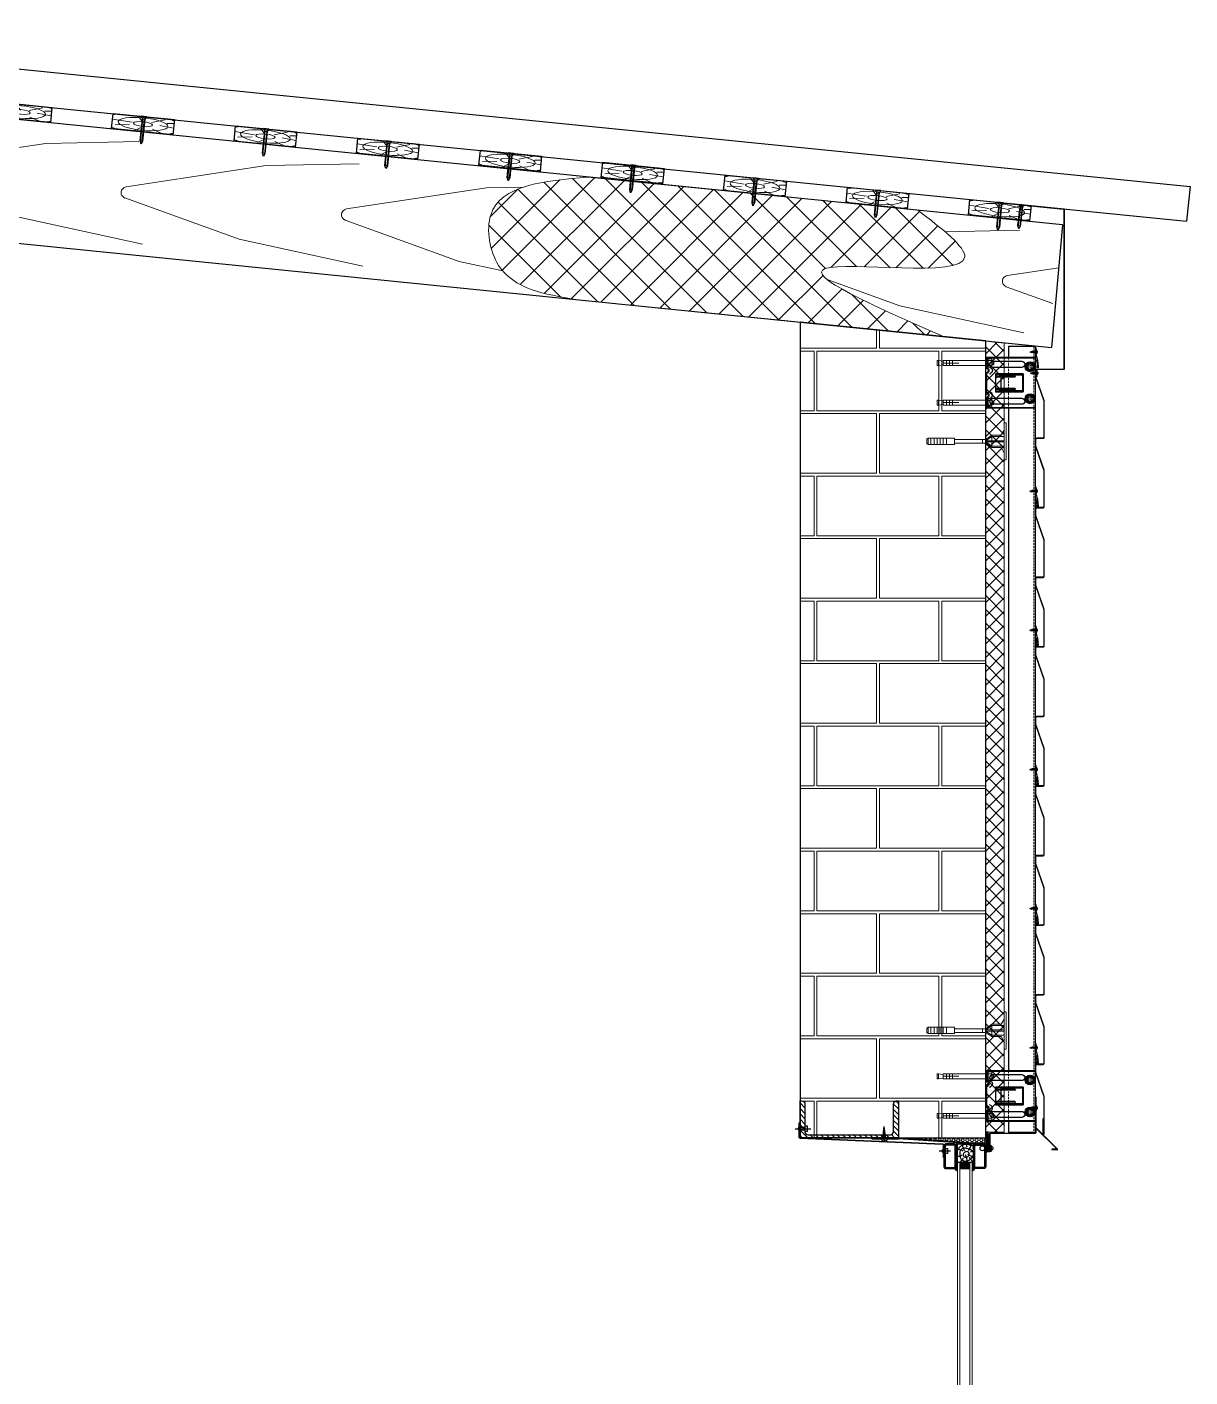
# Model space of a CAD drawing. Header units: millimetres. Extents: x 3616 to 17812, y 1698 to 9799.
# Drawn here: x 12705 to 14596, y 7605 to 9799 of the extents above; entities that cross this region are included whole.
import ezdxf

# ---------------------------------------------------------------- set-up
doc = ezdxf.new("R2010")
doc.units = ezdxf.units.MM
for name, pattern in [('ACAD_ISO02W100', [15, 12, -3]), ('невидимая2', [4.7625, 3.175, -1.5875]), ('ОСЕВАЯ', [50.8, 31.75, -6.35, 6.35, -6.35])]:
    doc.linetypes.add(name, pattern=pattern)
for name, color, linetype, lineweight in [('1', 250, 'Continuous', 30), ('2', 5, 'Continuous', 30), ('3', 4, 'Continuous', 15), ('30', 233, 'Continuous', 5), ('4', 233, 'Continuous', 30), ('4х35', 7, 'Continuous', 30), ('6', 191, 'Continuous', 30), ('An', 6, 'Continuous', 20), ('brackets 80х80', 250, 'Continuous', 30), ('d1', 4, 'Continuous', 5), ('foam', 3, 'Continuous', 5), ('hatch', 6, 'Continuous', 5), ('hidden', 30, 'невидимая2', 5), ('Siding', 3, 'Continuous', 30)]:
    doc.layers.add(name, color=color, linetype=linetype, lineweight=lineweight)
for name, color, linetype in [('B', 82, 'Continuous'), ('base', 5, 'Continuous'), ('wall2', 250, 'Continuous')]:
    doc.layers.add(name, color=color, linetype=linetype)
pattern_1 = [(45, (17875.88, 1174.1216), (-4.4194174, 4.4194174), [])]

# ---------------------------------------------------------------- blocks, each defined once
blk = doc.blocks.new('wind det')
h = blk.add_hatch()
h.set_pattern_fill('LINE', color=256, scale=0.5, angle=45, style=0)
h.set_pattern_definition([(135, (189169.0732, -31589.4745), (1.122532015, 1.122532015), [])])
h.paths.add_polyline_path([(39219.5, 1501.2), (39223.5, 1501.2), (39223.5, 1489.7), (39223.5, 1471.2), (39219.5, 1471.2)])
for points in [[(39223.5, 1467.2), (39219.5, 1471.2), (39223.5, 1471.2)], [(39249.5, 1452.2), (39249.5, 1449.2), (39265.5, 1449.2), (39265.5, 1452.2)]]:
    blk.add_hatch(color=256).paths.add_polyline_path(points)
h = blk.add_hatch()
h.set_pattern_fill('ANSI31', color=256, scale=20, style=0)
h.set_pattern_definition([(45, (17155.2826, 1174.1216), (-1.76776695, 1.76776695), [])])
h.paths.add_polyline_path([(39243.5, 1465.2), (39243.4, 1465.7), (39243.4, 1466.6), (39243.5, 1467), (39243.5, 1475.7), (39243.5, 1479.2, 0.414214), (39240.5, 1482.2), (39226.5, 1482.2, 0.414214), (39223.5, 1479.2), (39223.5, 1445.2, 0.414214), (39226.5, 1442.2), (39240.5, 1442.2, 0.414214), (39243.5, 1445.2)])
h.paths.add_polyline_path([(39241.5, 1445.2, -0.414214), (39240.5, 1444.2), (39226.5, 1444.2, -0.414214), (39225.5, 1445.2), (39225.5, 1479.2, -0.414214), (39226.5, 1480.2), (39240.5, 1480.2, -0.414214), (39241.5, 1479.2)], flags=16)
h.paths.add_polyline_path([(39273.5, 1479.2, -0.414214), (39274.5, 1480.2), (39288.5, 1480.2, -0.414214), (39289.5, 1479.2), (39289.5, 1474), (39291.5, 1474.2), (39291.5, 1479.2, 0.414214), (39288.5, 1482.2), (39278.4, 1482.2), (39274.5, 1482.2, 0.414214), (39271.5, 1479.2), (39271.5, 1452.2), (39271.5, 1445.2, 0.414214), (39274.5, 1442.2), (39288.5, 1442.2, 0.414214), (39291.5, 1445.2), (39291.5, 1465.5), (39291.5, 1470.2), (39289.5, 1470.5), (39289.5, 1445.2, -0.414214), (39288.5, 1444.2), (39275.5, 1444.2), (39274.5, 1444.2, -0.414214), (39273.5, 1445.2)])
h.paths.add_polyline_path([(39229.5, 1470.6), (39237.5, 1470.6), (39237.5, 1464.6), (39229.5, 1464.6)], flags=8)
h = blk.add_hatch()
h.set_pattern_fill('NET', color=256, scale=0.5, angle=45, style=0)
h.set_pattern_definition([(225, (91617.4024, -24835.7058), (1.122532015, -1.122532015), []), (315, (91617.4024, -24835.7058), (1.122532015, 1.122532015), [])])
h.paths.add_polyline_path([(39269.5, 1452.2), (39271.5, 1452.2), (39271.5, 1479.2), (39271.5, 1482.2), (39269.5, 1482.2)])
h = blk.add_hatch()
h.set_pattern_fill('NET', color=256, scale=0.1, angle=-135, style=0)
h.set_pattern_definition([(135, (189169.07324, -31589.97448), (0.224506403, 0.224506403), []), (45, (189169.07324, -31589.97448), (0.224506403, -0.224506403), [])])
h.paths.add_polyline_path([(39243.5, 1452.2), (39245.5, 1452.2), (39245.5, 1438.7, -0.414214), (39242, 1442.2), (39243.5, 1442.2)])
h = blk.add_hatch()
h.set_pattern_fill('NET', color=256, scale=0.1, angle=-135, style=0)
h.set_pattern_definition([(135, (189170.07324, -31589.97448), (0.224506403, 0.224506403), []), (45, (189170.07324, -31589.97448), (0.224506403, -0.224506403), [])])
h.paths.add_polyline_path([(39271.5, 1442.2), (39273, 1442.2, -0.414214), (39269.5, 1438.7), (39269.5, 1452.2), (39271.5, 1452.2)])
at = {"layer": 'foam'}
h = blk.add_hatch(dxfattribs=at)
h.set_pattern_fill('HEX', color=256, scale=0.15, angle=-90, style=0)
h.set_pattern_definition([(90, (91617.4024, -24835.7058), (-0.824889, 1e-16), [0.47625, -0.9525]), (210, (91617.4024, -24835.7058), (0.4124445, -0.714374829), [0.47625, -0.9525]), (150, (91617.4024, -24835.2295), (-0.4124445, -0.714374829), [0.47625, -0.9525])])
h.paths.add_polyline_path([(39265.5, 1442.2), (39265.5, 1449.2), (39249.5, 1449.2), (39249.5, 1442.2)])
for p, q in [((39219.5, 1471.2), (39223.5, 1467.2)), ((39245.5, 1452.2), (39269.5, 1452.2)), ((39249.5, 1449.2), (39265.5, 1449.2)), ((39265.5, 1449.2), (39265.5, 1442.2)), ((39271.5, 1452.2), (39271.5, 1442.2)), ((39242, 1442.2), (39243.5, 1442.2)), ((39265.5, 1442.2), (39249.5, 1442.2)), ((39273, 1442.2), (39271.5, 1442.2))]:
    blk.add_line(p, q)
for points in [[(39223.5, 1471.2), (39219.5, 1471.2), (39219.5, 1501.2), (39223.5, 1501.2)], [(39243.5, 1452.2), (39269.5, 1452.2), (39269.5, 1482.2), (39243.5, 1482.2)], [(39271.5, 1452.2), (39269.5, 1452.2), (39269.5, 1482.2), (39271.5, 1482.2)]]:
    blk.add_lwpolyline(points, close=True)
for points in [[(39240.5, 1442.2, 0.414214), (39243.5, 1445.2), (39243.5, 1479.2, 0.414214), (39240.5, 1482.2), (39226.5, 1482.2, 0.414214), (39223.5, 1479.2), (39223.5, 1445.2, 0.414214), (39226.5, 1442.2)], [(39240.5, 1444.2, 0.414214), (39241.5, 1445.2), (39241.5, 1479.2, 0.414214), (39240.5, 1480.2), (39226.5, 1480.2, 0.414214), (39225.5, 1479.2), (39225.5, 1445.2, 0.414214), (39226.5, 1444.2)]]:
    blk.add_lwpolyline(points, format="xyb", close=True)
blk.add_lwpolyline([(39241.5, 1475.7), (39241.5, 1478.2)])
for points in [[(39278.4, 1482.2), (39288.5, 1482.2, -0.414214), (39291.5, 1479.2), (39291.5, 1445.2, -0.414214), (39288.5, 1442.2), (39274.5, 1442.2, -0.414214), (39271.5, 1445.2), (39271.5, 1479.2, -0.414214), (39274.5, 1482.2), (39278.4, 1482.2)], [(39275.5, 1444.2), (39274.5, 1444.2, -0.414214), (39273.5, 1445.2), (39273.5, 1479.2, -0.414214), (39274.5, 1480.2), (39288.5, 1480.2, -0.414214), (39289.5, 1479.2), (39289.5, 1445.2, -0.414214), (39288.5, 1444.2), (39275.5, 1444.2)]]:
    blk.add_lwpolyline(points, format="xyb")
for centre, radius, start, end in [((39240.5, 1479.2), 3, 360, 90), ((39245.5, 1442.2), 3.5, 180, 270), ((39269.5, 1442.2), 3.5, 270, 0)]:
    blk.add_arc(centre, radius, start, end)
at = {"layer": '3'}
for p, q in [((39245.5, 1452.2), (39245.5, 892.2)), ((39249.5, 1452.2), (39249.5, 892.2)), ((39265.5, 1452.2), (39265.5, 892.2)), ((39269.5, 1452.2), (39269.5, 892.2))]:
    blk.add_line(p, q, dxfattribs=at)
at = {"layer": 'B', "linetype": 'ByBlock'}
blk.add_lwpolyline([(39256.9, 1475.3), (39257.7, 1475.3), (39258.6, 1475.3), (39259.5, 1475.1), (39260.4, 1474.9), (39261.2, 1474.6), (39262, 1474.3), (39262.7, 1473.8), (39263.4, 1473.3), (39264, 1472.7), (39264.5, 1472), (39264.9, 1471.2), (39265.2, 1470.4), (39265.5, 1469.5), (39265.7, 1468.5), (39265.8, 1467.4), (39265.9, 1466.3), (39265.9, 1465.2), (39265.8, 1464), (39265.6, 1462.8), (39265.4, 1461.6), (39265.1, 1460.5), (39264.7, 1459.4), (39264.2, 1458.3), (39263.5, 1457.4), (39262.8, 1456.6), (39261.9, 1455.9), (39261, 1455.4), (39260, 1454.9), (39259, 1454.6), (39258, 1454.4), (39256.9, 1454.3), (39255.9, 1454.3), (39254.9, 1454.4), (39253.9, 1454.6), (39252.9, 1454.9), (39252, 1455.3), (39251, 1455.8), (39250.2, 1456.3), (39249.3, 1457), (39248.4, 1457.7), (39247.6, 1458.4), (39246.8, 1459.2), (39246, 1460.1), (39245.3, 1461), (39244.7, 1461.9), (39244.2, 1462.9), (39243.8, 1463.8), (39243.5, 1464.7), (39243.4, 1465.7), (39243.4, 1466.6), (39243.5, 1467.4), (39243.7, 1468.3), (39244.1, 1469), (39244.5, 1469.8), (39244.9, 1470.4), (39245.4, 1471), (39246, 1471.5), (39246.6, 1472), (39247.2, 1472.4), (39247.9, 1472.7), (39248.5, 1473), (39249.2, 1473.2), (39249.9, 1473.5), (39250.7, 1473.8), (39251.4, 1474), (39252.1, 1474.3), (39252.9, 1474.5), (39253.6, 1474.8), (39254.4, 1475), (39255.2, 1475.1), (39256, 1475.2)], close=True, dxfattribs=at)
at = {"layer": 'B'}
blk.add_lwpolyline([(39243.5, 1452.2), (39269.5, 1452.2), (39269.5, 1482.2), (39243.5, 1482.2)], close=True, dxfattribs=at)
at = {"layer": 'B', "linetype": 'ByBlock'}
for points in [[(39243.5, 1477.6), (39244.2, 1478.1), (39245.8, 1479.1), (39247.5, 1479.9), (39249.2, 1480.4), (39250.8, 1480.8), (39252.4, 1481.1), (39254, 1481.3), (39255.5, 1481.4), (39257, 1481.3), (39258.4, 1481.1), (39259.7, 1480.8), (39261, 1480.4), (39262.2, 1479.8), (39263.4, 1479.1), (39264.5, 1478.3), (39265.5, 1477.4), (39266.4, 1476.5), (39267.3, 1475.4), (39268, 1474.4), (39268.7, 1473.3), (39269.2, 1472.2), (39269.5, 1471.6)], [(39245.2, 1474.8), (39243.5, 1476.6)], [(39248.2, 1469.4), (39243.5, 1470.8)], [(39251.5, 1471.6), (39249, 1476.1), (39247.3, 1480), (39246.6, 1482.2)], [(39253.9, 1477.1), (39255.2, 1482.2)], [(39257.5, 1471), (39259.6, 1474.7), (39261, 1478.1), (39261.9, 1481.2), (39262.1, 1482.2)], [(39260.4, 1470.4), (39266.2, 1473.2), (39269.5, 1476.7)], [(39253.4, 1465.4), (39246.6, 1462.2), (39243.5, 1462.1)], [(39250.4, 1460.6), (39249.4, 1459), (39248.4, 1457.6), (39247.4, 1456.5), (39246.5, 1455.6), (39245.7, 1454.7), (39245, 1453.9), (39244.3, 1453.1), (39243.7, 1452.2)], [(39255.3, 1469.9), (39257, 1469.1), (39258.3, 1468.3), (39259.3, 1467.5), (39259.9, 1466.7), (39260.3, 1465.9), (39260.5, 1465.1), (39260.5, 1464.4), (39260.4, 1463.8), (39260.3, 1463.2), (39260.1, 1462.7), (39259.8, 1462.3), (39259.5, 1461.9), (39259.2, 1461.6), (39258.7, 1461.3), (39258.3, 1461.1), (39257.8, 1461), (39257.2, 1460.9), (39256.6, 1460.9), (39255.9, 1460.9), (39255.3, 1460.9), (39254.6, 1461), (39254, 1461.2), (39253.4, 1461.4), (39252.9, 1461.6), (39252.4, 1461.9), (39252, 1462.3), (39251.6, 1462.7), (39251.3, 1463.2), (39251.1, 1463.7), (39250.9, 1464.2), (39250.8, 1464.8), (39250.7, 1465.5), (39250.6, 1466.1), (39250.7, 1466.8), (39250.9, 1467.5), (39251.3, 1468.2), (39251.8, 1468.7), (39252.7, 1469.2), (39253.8, 1469.6), (39255.3, 1469.9)], [(39257, 1464.9), (39255.3, 1460.5), (39254.3, 1456.3), (39253.9, 1452.3), (39253.9, 1452.2)], [(39260.1, 1459.2), (39265.1, 1452.7), (39265.2, 1452.2)], [(39262.3, 1463.9), (39264.1, 1463), (39265.5, 1462.5), (39266.6, 1462.1), (39267.6, 1462), (39268.5, 1462.1), (39269.5, 1462.5)], [(39269.5, 1454.3), (39269.2, 1453.8), (39268.5, 1452.6), (39268.2, 1452.2)]]:
    blk.add_lwpolyline(points, dxfattribs=at)
blk = doc.blocks.new('5х20')
blk.add_line((0, 5.1), (0, -5.1))
at = {"layer": 'base'}
for p, q in [((0, 2.5), (-20, 0)), ((0, 3.2), (0, -3.2)), ((0, -2.5), (-20, 0))]:
    blk.add_line(p, q, dxfattribs=at)
blk.add_lwpolyline([(4.4, -0.6), (2.5, -0.6), (2.5, 0.6), (4.4, 0.6)], dxfattribs=at)
for centre, start, end in [((-1.1, -0.4), 10.5848, 78.3684), ((-1.1, 0.4), 281.6316, 349.4152)]:
    blk.add_arc(centre, 5.6, start, end, dxfattribs=at)
at = {"layer": 'Siding'}
blk.add_line((4.4, 0), (-20, 0), dxfattribs=at)
blk = doc.blocks.new('I 16')
blk.add_lwpolyline([(-60, 0), (0, 0), (0, 160), (-60, 160), (-60, 157, 0.414214), (-55, 152), (-10, 152, -0.414214), (-5, 147), (-5, 13, -0.414214), (-10, 8), (-55, 8, 0.414214), (-60, 3)], format="xyb", close=True)
blk = doc.blocks.new('4a')
at = {"linetype": 'Continuous'}
h = blk.add_hatch(dxfattribs=at)
h.set_pattern_fill('ANSI31', color=256, scale=50, style=0)
h.set_pattern_definition(pattern_1)
h.paths.add_polyline_path([(39373.5, 1547.2, 0.414214), (39368.5, 1552.2), (39365.5, 1552.2), (39365.5, 1492.2), (39386.1, 1492.2), (39386.8, 1497.2), (39378.5, 1497.2, -0.414214), (39373.5, 1502.2)])
h = blk.add_hatch(dxfattribs=at)
h.set_pattern_fill('ANSI31', color=256, scale=50, style=0)
h.set_pattern_definition(pattern_1)
h.paths.add_polyline_path([(39525.5, 1552.2), (39522.5, 1552.2, 0.414214), (39517.5, 1547.2), (39517.5, 1502.2, -0.414214), (39512.5, 1497.2), (39390.1, 1497.2), (39390.8, 1492.2), (39525.5, 1492.2)])
at = {"layer": 'foam', "linetype": 'Continuous'}
h = blk.add_hatch(dxfattribs=at)
h.set_pattern_fill('HONEY', color=256, scale=20, style=0)
h.set_pattern_definition([(0, (17875.8797, 1174.1216), (3.75, 2.1650635), [2.5, -5]), (120, (17875.8797, 1174.1216), (-3.75, 2.16506351), [2.5, -5]), (60, (17875.8797, 1174.1216), (8e-09, 4.33012701), [-5, 2.5])])
h.paths.add_polyline_path([(39223.5, 1492.2), (39223.5, 1479.2, -0.414214), (39226.5, 1482.2), (39226.5, 1483.7), (39243.4, 1483.7), (39365.4, 1492.2)])
for p, q in [((39526, 1497), (39526, 1516.3)), ((39526.3, 1492.8), (39526.3, 1516.3)), ((39526.8, 1492.8), (39526.8, 1516.3)), ((39525.5, 1492.2), (39223.5, 1492.2)), ((39525.7, 1492.2), (39375.2, 1492.2)), ((39525.5, 1497), (39526, 1497)), ((39291.5, 1480.8), (39292, 1480.8)), ((39291.5, 1480.8), (39291.5, 1461.5)), ((39292, 1480.8), (39292, 1461.5)), ((39292.3, 1481.1), (39292.3, 1461.5)), ((39292.8, 1481.1), (39292.8, 1461.5)), ((39408.5, 1490.7), (39365.5, 1490.7))]:
    blk.add_line(p, q)
at = {"linetype": 'Continuous'}
for p, q in [((39243.3, 1483.7), (39365.3, 1492.2)), ((39525.5, 1492.2), (39293.4, 1482.2)), ((39408.5, 1492.2), (39408.5, 1490.7)), ((39226.5, 1483.7), (39243.5, 1483.7)), ((39226.5, 1483.7), (39226.5, 1482.2)), ((39226.5, 1482.2), (39243.5, 1482.2)), ((39243.5, 1482.2), (39365.5, 1490.7)), ((39525.9, 1491.7), (39293.4, 1481.7))]:
    blk.add_line(p, q, dxfattribs=at)
at = {"color": 3, "linetype": 'ОСЕВАЯ'}
for p, q in [((39533.2, 1507), (39507.8, 1507)), ((39533.2, 1507), (39514.9, 1507)), ((39299.2, 1470.8), (39280.9, 1470.8))]:
    blk.add_line(p, q, dxfattribs=at)
for points in [[(39528.3, 1507), (39528.3, 1506), (39527.3, 1504), (39526.8, 1504), (39526.8, 1505), (39517.5, 1505), (39517.5, 1503), (39513.5, 1503), (39513.5, 1511), (39517.5, 1511), (39517.5, 1509), (39526.8, 1509), (39526.8, 1510), (39527.3, 1510), (39528.3, 1508), (39528.3, 1507)], [(39294.3, 1470.8), (39294.3, 1471.8), (39293.3, 1473.8), (39292.8, 1473.8), (39292.8, 1472.8), (39289.5, 1472.8), (39289.5, 1474.8), (39285.5, 1474.8), (39285.5, 1466.8), (39289.5, 1466.8), (39289.5, 1468.8), (39292.8, 1468.8), (39292.8, 1467.8), (39293.3, 1467.8), (39294.3, 1469.8), (39294.3, 1470.8)]]:
    blk.add_lwpolyline(points)
for centre, radius, start, end in [((39526.1, 1516.3), 0.688, 0, 180), ((39526.1, 1516.3), 0.138, 0, 180), ((39525.7, 1492.8), 1.1, 270, 0), ((39525.7, 1492.8), 0.55, 270, 0), ((39293.4, 1481.1), 1.1, 90, 180), ((39293.4, 1481.1), 0.55, 90, 180), ((39292.1, 1461.5), 0.688, 180, 0), ((39292.1, 1461.5), 0.138, 180, 0)]:
    blk.add_arc(centre, radius, start, end)
at = {"linetype": 'Continuous', "rotation": 270}
blk.add_blockref('I 16', (39365.5, 1492.2), dxfattribs=at)
at = {"rotation": 270}
blk.add_blockref('5х20', (39388.5, 1490.7), dxfattribs=at)
blk = doc.blocks.new('deco')
at = {"layer": '3'}
for p, q in [((-0.29, 0), (-0.29, 1.2)), ((0.29, 0), (0.29, 1.2))]:
    blk.add_line(p, q, dxfattribs=at)
at = {"layer": '4'}
for p, q in [((0, 1.48), (-0.5, 1)), ((-0.5, 0), (-0.5, 1)), ((0.5, 0), (-0.5, 0)), ((0, 1.48), (0.5, 1)), ((0.5, 0), (0.5, 1)), ((1.52, 0), (-1.52, 0)), ((-1.52, 0), (-1.52, -0.11)), ((-1.52, -0.11), (1.52, -0.11)), ((-0.08, -0.23), (-0.46, -0.23)), ((0.08, -0.17), (-0.08, -0.17)), ((-0.08, -0.17), (-0.08, -0.23)), ((0.08, -0.23), (0.08, -0.17)), ((0.46, -0.23), (0.08, -0.23)), ((1.52, -0.11), (1.52, 0))]:
    blk.add_line(p, q, dxfattribs=at)
for major_axis, start_param, end_param in [((-1.52, 0), 0.791077, 1.266344), ((1.52, 0), -1.266344, -0.791077)]:
    blk.add_ellipse((0, 0.24), major_axis=major_axis, ratio=0.329918, start_param=start_param, end_param=end_param, dxfattribs=at)
blk = doc.blocks.new('2')
at = {"layer": '2'}
for p, q in [((-0.5, 1.75), (0.5, 1.75)), ((0.34, -0.52), (-0.34, -0.52))]:
    blk.add_line(p, q, dxfattribs=at)
blk.add_lwpolyline([(1.12, 0), (-1.12, 0), (-1.12, -0.13, 0.414214), (-1, -0.25), (1, -0.25, 0.414214), (1.12, -0.13)], format="xyb", close=True, dxfattribs=at)
blk.add_lwpolyline([(-0.5, 0), (0.5, 0), (0.5, 1), (-0.5, 1)], close=True, dxfattribs=at)
for centre, radius, start, end in [((-0.5, 1.38), 0.375, 90, 270), ((0.5, 1.38), 0.375, 270, 90), ((0, 0.55), 1.13, 225.3254, 252.5561), ((0, 0.55), 1.13, 287.4439, 314.6746)]:
    blk.add_arc(centre, radius, start, end, dxfattribs=at)
blk = doc.blocks.new('a4')
at = {"layer": '2'}
for p, q in [((-0.5, 1), (0, 1.126)), ((0, 1.126), (0.5, 1)), ((-0.5, 0.1), (-0.5, 1)), ((-0.5, 1), (0.5, 1)), ((0.5, 1), (0.5, 0.1)), ((-1.1, 0), (-0.5, 0.1)), ((-1.1, 0), (1.1, 0)), ((0.5, 0.1), (-0.5, 0.1)), ((1.1, 0), (0.5, 0.1))]:
    blk.add_line(p, q, dxfattribs=at)
at = {"layer": '3'}
for p, q in [((-0.3, 0.1), (-0.3, 1.05)), ((0.3, 0.1), (0.3, 1.05))]:
    blk.add_line(p, q, dxfattribs=at)
blk = doc.blocks.new('B')
at = {"layer": '2'}
blk.add_lwpolyline([(0, 0), (0, 1), (1, 1), (1, 0)], close=True, dxfattribs=at)
at = {"layer": 'hatch'}
for p, q in [((0.494, 0.622), (0.413, 0.956)), ((0.637, 0.656, -78.227), (0.852, 0.918, -78.227)), ((0.892, 0.703), (1, 0.746)), ((0.32, 0.544), (0, 0.624)), ((0.772, 0.517), (1, 0.445)), ((0.284, 0.397), (0.051, 0.269)), ((0.461, 0.24), (0.367, 0)), ((0.66, 0.224), (0.82, 0.014))]:
    blk.add_line(p, q, dxfattribs=at)
for radius in [0.407, 0.157]:
    blk.add_circle((0.5, 0.5), radius, dxfattribs=at)
for start, end in [(128.9085, 141.0915), (38.9085, 51.0915), (218.9085, 231.0915), (308.9085, 321.0915)]:
    blk.add_arc((0.5, 0.5), 0.643, start, end, dxfattribs=at)
blk = doc.blocks.new('Roof')
at = {"layer": 'd1'}
h = blk.add_hatch(dxfattribs=at)
h.set_pattern_fill('ANSI37', color=256, scale=300, style=0)
h.set_pattern_definition([(45, (-120882.307, 5823.49), (-26.516504, 26.516504), []), (135, (-120882.307, 5823.49), (-26.516504, -26.516504), [])])
edge = h.paths.add_edge_path()
edge.add_spline(control_points=[(5420.2, 5296.1), (5459.3, 5266), (5580.8, 5172.4), (5120.4, 5240.6), (5348.8, 5140.3), (5461.5, 5090.9)], knot_values=[0, 0, 0, 0, 107.650681, 335.165975, 556.772578, 556.772578, 556.772578, 556.772578], degree=3, periodic=0)
edge.add_line((5461.5, 5090.9), (4863.6, 5151.1))
edge.add_spline(control_points=[(4863.6, 5151.1), (4813.3, 5159.5), (4732.7, 5173.1), (4706.6, 5334.7), (4812.5, 5343.9), (4883.6, 5350.1)], knot_values=[0, 0, 0, 0, 136.928415, 219.705166, 389.29334, 389.29334, 389.29334, 389.29334], degree=3, periodic=0)
edge.add_line((4883.6, 5350.1), (5420.2, 5296.1))
at = {"layer": '2'}
for p, q in [((5655.4, 5272.4), (3269.9, 5512.5)), ((3247.5, 5313.8), (5637.2, 5073.2)), ((5655.4, 5272.4), (5637.2, 5073.2))]:
    blk.add_line(p, q, dxfattribs=at)
at = {"layer": '4х35'}
for p, q in [((3278.4, 5594.1), (5862.5, 5335)), ((3272.7, 5537.3), (5856.8, 5278.3)), ((5862.5, 5335), (5856.8, 5278.3))]:
    blk.add_line(p, q, dxfattribs=at)
at = {"layer": 'd1'}
for p, q in [((4883.6, 5350.1), (5420.2, 5296.1)), ((4863.6, 5151.1), (5461.5, 5090.9))]:
    blk.add_line(p, q, dxfattribs=at)
for points in [[(4883.6, 5350.1), (4725.6, 5288.4), (4738.4, 5206.6), (4863.6, 5151.1)], [(5420.2, 5296.1), (5496.2, 5219.8), (5269.4, 5201.5), (5461.5, 5090.9)]]:
    blk.add_spline(points, degree=3, dxfattribs=at)
at = {"layer": 'hatch'}
for p, q in [((4002, 5404.8), (3774.6, 5370.4)), ((4153.2, 5408), (4002, 5404.8)), ((4360.2, 5368.7), (4132.8, 5334.4)), ((4511.4, 5371.9), (4360.2, 5368.7)), ((4718.4, 5332.7), (4491, 5298.3)), ((4779.1, 5333.9), (4718.4, 5332.7)), ((4130.9, 5316.1), (4316.3, 5249.1)), ((3958.1, 5285.2), (4159.4, 5241.2)), ((4489, 5280), (4674.4, 5213)), ((4316.3, 5249.1), (4517.6, 5205.1)), ((5586, 5263.7), (5464.1, 5261.2)), ((4674.4, 5213), (4745, 5197.6)), ((5649.1, 5202.8), (5565.6, 5190.1)), ((5272.4, 5183.7), (5390.8, 5140.9)), ((5563.6, 5171.8), (5639.5, 5144.4)), ((5390.8, 5140.9), (5592.2, 5097))]:
    blk.add_line(p, q, dxfattribs=at)
for centre in [(4136.5, 5324.7), (4494.7, 5288.7), (5569.3, 5180.5)]:
    blk.add_ellipse(centre, major_axis=(-11.9, 1.2), ratio=0.833333, start_param=-1.172134, end_param=1.163369, dxfattribs=at)
at = {"layer": 'd1'}
for name, p, xscale, yscale, zscale, rotation in [('B', (3910.2, 5448.6), 100.0000000000109, 25, 100.0000000000109, 354.2518923843556), ('B', (4109.2, 5428.8), 100.0000000000109, 25, 100.0000000000109, 354.2518923843556), ('a4', (4161.5, 5448.6), 3.999999999996925, 40.00000000000001, 3.999999999996925, 174.2518923843558), ('B', (4308.2, 5408.7), 100.0000000000109, 25, 100.0000000000109, 354.2518923843556), ('a4', (4360.5, 5428.6), 3.999999999996925, 40.00000000000001, 3.999999999996925, 174.2518923843558), ('B', (4507.2, 5388.7), 100.0000000000109, 25, 100.0000000000109, 354.2518923843556), ('a4', (4559.5, 5408.6), 3.999999999996925, 40.00000000000001, 3.999999999996925, 174.2518923843558), ('B', (4706.3, 5369.2), 100.0000000000109, 25, 100.0000000000109, 354.2518923843556), ('a4', (4758.5, 5389), 3.999999999996925, 40.00000000000001, 3.999999999996925, 174.2518923843558), ('B', (4905.3, 5349.4), 100.0000000000109, 25, 100.0000000000109, 354.2518923843556), ('a4', (4957.5, 5369.3), 3.999999999996925, 40.00000000000001, 3.999999999996925, 174.2518923843558), ('B', (5104.2, 5328.4), 100.0000000000109, 25, 100.0000000000109, 354.2518923843556), ('a4', (5156.4, 5348.2), 3.999999999996925, 40.00000000000001, 3.999999999996925, 174.2518923843558), ('B', (5303.2, 5308.6), 100.0000000000109, 25, 100.0000000000109, 354.2518923843556), ('a4', (5355.5, 5328.5), 3.999999999996925, 40.00000000000001, 3.999999999996925, 174.2518923843558), ('B', (5502.2, 5288.8), 100.0000000000109, 25, 100.0000000000109, 354.2518923843556), ('a4', (5554.5, 5308.7), 3.999999999996925, 40.00000000000001, 3.999999999996925, 174.2518923843558)]:
    blk.add_blockref(name, p, dxfattribs=dict(at, xscale=xscale, yscale=yscale, zscale=zscale, rotation=rotation))
blk = doc.blocks.new('AN1')
at = {"color": 0, "linetype": 'ACAD_ISO02W100', "lineweight": 13, "ltscale": 5}
for p, q in [((-276.1, 96.7), (-266, 96.7)), ((-276.1, 92.2), (-266, 92.2)), ((-276.1, 87.2), (-266, 87.2)), ((-276.1, 82.2), (-266, 82.2)), ((-276.1, 77.1), (-266, 77.1)), ((-276.1, 72.1), (-266, 72.1)), ((-276.1, 67.1), (-266, 67.1)), ((-274.2, 8.3), (-268.2, 8.3)), ((-270.2, 3.2), (-270.2, -27)), ((-281, -6.8), (-261.1, -6.8))]:
    blk.add_line(p, q, dxfattribs=at)
blk.add_lwpolyline([(-276.1, 53.7), (-266, 53.7), (-266, 96.7), (-267.9, 98.9), (-274.5, 98.9), (-276.1, 96.7)], close=True, dxfattribs=at)
for points in [[(-274.2, 53.7), (-274.2, 3.2), (-281, -6.8), (-281, -22.2), (-290.1, -27)], [(-253, -27), (-261.1, -22.2), (-261.1, -6.8), (-268.2, 3.2), (-268.2, 53.7)], [(-278.9, -27), (-278.9, -6.8), (-272.2, 3.2), (-272.2, -27)], [(-270.2, 3.2), (-263.1, -6.8), (-263.1, -27)], [(-301.4, -30), (-241, -30), (-241, -27), (-301.4, -27), (-301.4, -30)]]:
    blk.add_lwpolyline(points, dxfattribs=at)
blk = doc.blocks.new('R1')
at = {"layer": '6'}
for points in [[(9082.7, 701.5), (9078, 698.8), (9078, 693.3), (9082.7, 690.5), (9087.5, 693.3), (9087.5, 698.8)], [(9134.7, 701.5), (9130, 698.8), (9130, 693.3), (9134.7, 690.5), (9139.5, 693.3), (9139.5, 698.8)]]:
    blk.add_lwpolyline(points, close=True, dxfattribs=at)
for centre, radius in [((9082.7, 696), 8), ((9082.7, 696), 6.5), ((9134.7, 696), 8), ((9134.7, 696), 6.5), ((9082.7, 696), 5.5), ((9082.7, 696), 4.76), ((9134.7, 696), 5.5), ((9134.7, 696), 4.76)]:
    blk.add_circle(centre, radius, dxfattribs=at)
at = {"layer": 'brackets 80х80'}
blk.add_line((9095.7, 648.6), (9121.7, 648.6), dxfattribs=at)
for points in [[(9124.9, 625.7, -0.648545), (9132.5, 625.4, 0.31825), (9134.4, 624), (9147.7, 624, 0.414214), (9149.7, 626), (9149.7, 705), (9067.7, 705), (9067.7, 626, 0.414214), (9069.7, 624), (9083.1, 624, 0.31825), (9085, 625.4, -0.708231), (9092.5, 625.4, 0.31825), (9094.4, 624), (9122.7, 624, 0.282892), (9124.9, 625.7), (9124.9, 625.7)], [(9068.7, 705), (9068.7, 627, 0.414214), (9070.7, 625), (9082.4, 625, 0.290053), (9084.2, 626.2, -0.633394), (9093.3, 626.2, 0.290053), (9095.1, 625), (9122.4, 625, 0.290053), (9124.2, 626.2, -0.633394), (9133.3, 626.2, 0.290053), (9135.1, 625), (9146.7, 625, 0.414214), (9148.7, 627), (9148.7, 705)], [(9096.6, 640.8), (9097.5, 642.2), (9097.5, 671.2, -1), (9099.5, 671.2), (9099.5, 642.2), (9100.5, 640.8)], [(9120.9, 640.8), (9119.9, 642.2), (9119.9, 671.2, 1), (9117.9, 671.2), (9117.9, 642.2), (9117, 640.8)], [(9082.5, 630.4, 0.317681), (9083.7, 630.9, -0.786444), (9093.7, 630.9, 0.315935), (9095.2, 630.4, 1.393721)], [(9135, 630.4, -0.317681), (9133.7, 630.9, 0.786444), (9123.7, 630.9, -0.315935), (9122.3, 630.4, -1.393721)]]:
    blk.add_lwpolyline(points, format="xyb", dxfattribs=at)
for points in [[(9073.7, 682.5, -1), (9083.7, 682.5), (9083.7, 635.5, -1), (9073.7, 635.5)], [(9133.7, 682.5, -1), (9143.7, 682.5), (9143.7, 635.5, -1), (9133.7, 635.5)]]:
    blk.add_lwpolyline(points, format="xyb", close=True, dxfattribs=at)
for points in [[(9094.2, 685), (9094.2, 640), (9123.2, 640), (9123.2, 685)], [(9094.2, 685), (9123.2, 685)], [(9094.2, 640), (9095.7, 648.6), (9095.7, 683.5), (9121.7, 683.5), (9121.7, 648.6), (9123.2, 640)]]:
    blk.add_lwpolyline(points, dxfattribs=at)
at = {"layer": 'hidden'}
for points in [[(9078.8, 694, -0.8), (9078.8, 698), (9086.6, 698, -0.8), (9086.6, 694)], [(9130.8, 694, -0.8), (9130.8, 698), (9138.6, 698, -0.8), (9138.6, 694)]]:
    blk.add_lwpolyline(points, format="xyb", close=True, dxfattribs=at)
for centre in [(9082.7, 696), (9134.7, 696)]:
    blk.add_circle(centre, 2, dxfattribs=at)
blk = doc.blocks.new('8х70')
at = {"layer": 'An'}
for p, q in [((-4, 3), (-4, 9)), ((-4, 2.6), (-4, 3)), ((-4, 1), (-4, 1.6)), ((-3, 11), (-2, 12)), ((-2, 12), (2, 12)), ((3, 11), (2, 12)), ((4, 3), (4, 9)), ((4, 2.4), (4, 3)), ((4, 1), (4, 1.4)), ((-4, -55), (4, -55)), ((-4, -60), (4, -60)), ((-4, -65), (4, -65)), ((0, -70), (0, -45)), ((-4, -78), (-3, -70)), ((4, -78), (3, -70))]:
    blk.add_line(p, q, dxfattribs=at)
at = {"layer": 'An', "lineweight": 5}
for p, q in [((-2, 12), (-2, 9)), ((2, 12), (2, 9))]:
    blk.add_line(p, q, dxfattribs=at)
at = {"layer": 'An'}
for points in [[(-7.6, 0), (7.6, 0), (7.6, 1), (-7.6, 1)], [(-7, 3), (7, 3), (7, 9), (-7, 9)], [(-4, 0), (4, 0), (4, -70), (-4, -70)], [(-3, 9), (3, 9), (3, 11), (-3, 11)], [(-4, -80), (4, -80), (4, -78), (-4, -78)]]:
    blk.add_lwpolyline(points, close=True, dxfattribs=at)
for points in [[(-7, 3), (0, 2), (0, 1), (-7, 2), (-7, 3)], [(0, 3), (7, 2), (7, 1), (0, 2), (0, 3)]]:
    blk.add_lwpolyline(points, dxfattribs=at)

msp = doc.modelspace()

# ---------------------------------------------------------------- hatches: boundary and pattern name
at = {"layer": '30', "lineweight": 5}
h = msp.add_hatch(dxfattribs=at)
h.set_pattern_fill('ANSI37', color=256, scale=5, style=0)
h.set_pattern_definition([(45, (8802.8, 8139.899), (-11.22532, 11.22532), []), (135, (8802.8, 8139.899), (-11.22532, -11.22532), [])])
h.paths.add_polyline_path([(14264, 9288.6), (14294, 9285.6), (14294, 8002.7), (14264, 8002.7)])
at = {"layer": 'hatch'}
h = msp.add_hatch(dxfattribs=at)
h.set_pattern_fill('AR-B816C', color=253, scale=0.5, style=0)
h.set_pattern_definition([(0, (8807.8, 8154.74), (101.6, 101.6), [198.4375, -4.7625]), (0, (8706.2, 8159.5), (101.6, 101.6), [198.4375, -4.7625]), (90, (8807.8, 8154.74), (-101.6, 101.6), [-106.3625, 96.8375]), (90, (8803.04, 8154.74), (-101.6, 101.6), [-106.3625, 96.8375])])
h.paths.add_polyline_path([(13962, 7993.7), (14264, 7993.7), (14264, 9289.1), (13962, 9319.5)])

# ---------------------------------------------------------------- linework, layer by layer
at = {"color": 253}
msp.add_lwpolyline([(13962, 7993.7), (14264, 7993.7), (14264, 9289.1), (13962, 9319.5)], close=True, dxfattribs=at)
at = {"layer": '2'}
for points in [[(14301, 8020.6), (14301, 8002.7), (14345, 8002.7), (14345, 9279.7), (14301, 9279.7), (14301, 9261.9)], [(14301, 9179.9), (14301, 8102.6)]]:
    msp.add_lwpolyline(points, dxfattribs=at)
at = {"layer": '30'}
msp.add_lwpolyline([(14264, 9288.6), (14294, 9285.6), (14294, 8002.7), (14264, 8002.7)], close=True, dxfattribs=at)
at = {"layer": '6'}
for points in [[(14288, 9513.4), (14390.9, 9503), (14390.9, 9242.8), (14347.5, 9242.8, 0.414214), (14346.5, 9241.8), (14346.5, 9231.7, -0.414214), (14346, 9231.2), (14346, 9231.2, -0.414214), (14345.5, 9231.7), (14345.5, 9240.7)], [(14288.1, 9513.9), (14391.4, 9503.5), (14391.4, 9242.3), (14391.4, 9242.3), (14391.4, 9242.3), (14391.4, 9242.3), (14348, 9242.3, 0.414214), (14347, 9241.3), (14347, 9231.7, -0.414214), (14346, 9230.7), (14346, 9230.7, -0.414214), (14345, 9231.7), (14345, 9240.7), (14345.5, 9240.7)]]:
    msp.add_lwpolyline(points, format="xyb", dxfattribs=at)
for points in [[(14371.4, 7974.6), (14381.4, 7974.6), (14346.6, 8009.3, -0.198912), (14346, 8010.7), (14346, 8059.9), (14345.5, 8059.9), (14345.5, 8010.5, 0.198912), (14346.1, 8009.1), (14380.2, 7975.1), (14371.4, 7975.1)], [(14269, 7990.7), (14269, 7971.7, 0.414214), (14269.5, 7971.2, 0.414214), (14270, 7971.7), (14270, 7998.7, -0.414214), (14272.5, 8001.2), (14343.5, 8001.2, 0.414214), (14345, 8002.7), (14345, 8050.7), (14345.5, 8050.7), (14345.5, 8002.7, -0.414214), (14343.5, 8000.7), (14272.5, 8000.7, 0.414214), (14270.5, 7998.7), (14270.5, 7971.7, -0.414214), (14269.5, 7970.7), (14269.5, 7970.7, -0.414214), (14268.5, 7971.7), (14268.5, 7990.7)]]:
    msp.add_lwpolyline(points, format="xyb", close=True, dxfattribs=at)
at = {"layer": 'hidden'}
msp.add_line((14342, 9279.7), (14342, 8002.7), dxfattribs=at)
for points in [[(14301, 9261.9), (14301, 9180.9)], [(14301, 8102.6), (14301, 8020.6)]]:
    msp.add_lwpolyline(points, dxfattribs=at)
for points in [[(14345.5, 9272.5), (14345.5, 9269.5), (14346, 9269.5), (14346, 9272.5)], [(14345.5, 9046.4), (14345.5, 9043.4), (14346, 9043.4), (14346, 9046.4)], [(14345.5, 8820.2), (14345.5, 8817.2), (14346, 8817.2), (14346, 8820.2)], [(14345.5, 8594), (14345.5, 8591), (14346, 8591), (14346, 8594)], [(14345.5, 8367.8), (14345.5, 8364.8), (14346, 8364.8), (14346, 8367.8)], [(14345.5, 8141.7), (14345.5, 8138.7), (14346, 8138.7), (14346, 8141.7)]]:
    msp.add_lwpolyline(points, close=True, dxfattribs=at)
at = {"layer": 'Siding'}
for points in [[(14345.5, 9277.5), (14345.5, 9266.8, 0.074412), (14345.7, 9265.8), (14348.3, 9257.1), (14349.4, 9246.7, -0.398209), (14348.9, 9246.2, -0.253287), (14348.2, 9246.6, -0.247026), (14348.1, 9247.6, -0.013633), (14348.6, 9248.7, 0.081757), (14348.7, 9250.5), (14348, 9256.3, 0.990058), (14345, 9256.2), (14345, 9243.7), (14345, 9230.6), (14358.5, 9191.6), (14358.5, 9132.2, -0.377396), (14357.4, 9131.2), (14346.7, 9131.1, 0.413519), (14345, 9129.4), (14345, 9117.6), (14358.5, 9078.6), (14358.5, 9019.3, -0.404656), (14357.5, 9018.2), (14346, 9018.1), (14346, 9023.4), (14346.4, 9024.4), (14346.4, 9027.9), (14345.9, 9027.9), (14345.9, 9024.5), (14345.5, 9023.5), (14345.5, 9017.5), (14357.5, 9017.7, 0.405546), (14359, 9019.3), (14359, 9078.7), (14359, 9078.7), (14345.5, 9117.7), (14345.5, 9129.4), (14345.5, 9129.4, -0.414214), (14346.7, 9130.6), (14357.4, 9130.7), (14357.4, 9130.7, 0.382843), (14359, 9132.2), (14359, 9191.7), (14345.5, 9230.7), (14345.5, 9243.7), (14345.5, 9256.2), (14345.5, 9256.2, -1), (14347.5, 9256.2), (14348.2, 9250.4, -0.079849), (14348.1, 9248.9, 0.012939), (14347.7, 9247.7, 0.242715), (14347.8, 9246.4, 0.256034), (14348.9, 9245.7, 0.412321), (14349.9, 9246.7), (14348.8, 9257.2), (14346.2, 9265.9, -0.074412), (14346, 9266.8), (14346, 9277.5)], [(14345.5, 9051.4), (14345.5, 9040.6, 0.074412), (14345.7, 9039.6), (14348.3, 9030.9), (14349.4, 9020.5, -0.398209), (14348.9, 9020, -0.253287), (14348.2, 9020.5, -0.247026), (14348.1, 9021.4, -0.013633), (14348.6, 9022.6, 0.081757), (14348.7, 9024.3), (14348, 9030.1, 0.990058), (14345, 9030), (14345, 9017.5), (14345, 9004.5), (14358.5, 8965.5), (14358.5, 8906, -0.377396), (14357.4, 8905), (14346.7, 8904.9, 0.413519), (14345, 8903.2), (14345, 8891.5), (14358.5, 8852.5), (14358.5, 8793.1, -0.404656), (14357.5, 8792), (14346, 8791.9), (14346, 8797.3), (14346.4, 8798.3), (14346.4, 8801.8), (14345.9, 8801.8), (14345.9, 8798.4), (14345.5, 8797.4), (14345.5, 8791.4), (14357.5, 8791.5, 0.405546), (14359, 8793.1), (14359, 8852.5), (14359, 8852.5), (14345.5, 8891.5), (14345.5, 8903.2), (14345.5, 8903.2, -0.414214), (14346.7, 8904.4), (14357.4, 8904.5), (14357.4, 8904.5, 0.382843), (14359, 8906), (14359, 8965.5), (14345.5, 9004.5), (14345.5, 9017.5), (14345.5, 9030), (14345.5, 9030, -1), (14347.5, 9030), (14348.2, 9024.2, -0.079849), (14348.1, 9022.7, 0.012939), (14347.7, 9021.6, 0.242715), (14347.8, 9020.2, 0.256034), (14348.9, 9019.5, 0.412321), (14349.9, 9020.5), (14348.8, 9031), (14346.2, 9039.7, -0.074412), (14346, 9040.6), (14346, 9051.4)], [(14345.5, 8825.2), (14345.5, 8814.4, 0.074412), (14345.7, 8813.4), (14348.3, 8804.8), (14349.4, 8794.3, -0.398209), (14348.9, 8793.9, -0.253287), (14348.2, 8794.3, -0.247026), (14348.1, 8795.2, -0.013633), (14348.6, 8796.4, 0.081757), (14348.7, 8798.1), (14348, 8803.9, 0.990058), (14345, 8803.9), (14345, 8791.4), (14345, 8778.3), (14358.5, 8739.3), (14358.5, 8679.8, -0.377396), (14357.4, 8678.9), (14346.7, 8678.7, 0.413519), (14345, 8677), (14345, 8665.3), (14358.5, 8626.3), (14358.5, 8567, -0.404656), (14357.5, 8565.9), (14346, 8565.7), (14346, 8571.1), (14346.4, 8572.1), (14346.4, 8575.6), (14345.9, 8575.6), (14345.9, 8572.2), (14345.5, 8571.2), (14345.5, 8565.2), (14357.5, 8565.4, 0.405546), (14359, 8567), (14359, 8626.4), (14359, 8626.4), (14345.5, 8665.4), (14345.5, 8677), (14345.5, 8677, -0.414214), (14346.7, 8678.2), (14357.4, 8678.4), (14357.4, 8678.4, 0.382843), (14359, 8679.8), (14359, 8739.4), (14345.5, 8778.4), (14345.5, 8791.4), (14345.5, 8803.9), (14345.5, 8803.9, -1), (14347.5, 8803.9), (14348.2, 8798.1, -0.079849), (14348.1, 8796.5, 0.012939), (14347.7, 8795.4, 0.242715), (14347.8, 8794, 0.256034), (14348.9, 8793.4, 0.412321), (14349.9, 8794.4), (14348.8, 8804.9), (14346.2, 8813.5, -0.074412), (14346, 8814.4), (14346, 8825.2)], [(14345.5, 8599), (14345.5, 8588.2, 0.074412), (14345.7, 8587.2), (14348.3, 8578.6), (14349.4, 8568.2, -0.398209), (14348.9, 8567.7, -0.253287), (14348.2, 8568.1, -0.247026), (14348.1, 8569, -0.013633), (14348.6, 8570.2, 0.081757), (14348.7, 8571.9), (14348, 8577.7, 0.990058), (14345, 8577.7), (14345, 8565.2), (14345, 8552.1), (14358.5, 8513.1), (14358.5, 8453.7, -0.377396), (14357.4, 8452.7), (14346.7, 8452.5, 0.413519), (14345, 8450.8), (14345, 8439.1), (14358.5, 8400.1), (14358.5, 8340.8, -0.404656), (14357.5, 8339.7), (14346, 8339.5), (14346, 8344.9), (14346.4, 8345.9), (14346.4, 8349.4), (14345.9, 8349.4), (14345.9, 8346), (14345.5, 8345), (14345.5, 8339), (14357.5, 8339.2, 0.405546), (14359, 8340.8), (14359, 8400.2), (14359, 8400.2), (14345.5, 8439.2), (14345.5, 8450.8), (14345.5, 8450.8, -0.414214), (14346.7, 8452), (14357.4, 8452.2), (14357.4, 8452.2, 0.382843), (14359, 8453.6), (14359, 8513.2), (14345.5, 8552.2), (14345.5, 8565.2), (14345.5, 8577.7), (14345.5, 8577.7, -1), (14347.5, 8577.7), (14348.2, 8571.9, -0.079849), (14348.1, 8570.4, 0.012939), (14347.7, 8569.2, 0.242715), (14347.8, 8567.8, 0.256034), (14348.9, 8567.2, 0.412321), (14349.9, 8568.2), (14348.8, 8578.7), (14346.2, 8587.4, -0.074412), (14346, 8588.2), (14346, 8599)], [(14345.5, 8372.8), (14345.5, 8362.1, 0.074412), (14345.7, 8361), (14348.3, 8352.4), (14349.4, 8342, -0.398209), (14348.9, 8341.5, -0.253287), (14348.2, 8341.9, -0.247026), (14348.1, 8342.8, -0.013633), (14348.6, 8344, 0.081757), (14348.7, 8345.7), (14348, 8351.5, 0.990058), (14345, 8351.5), (14345, 8339), (14345, 8325.9), (14358.5, 8286.9), (14358.5, 8227.5, -0.377396), (14357.4, 8226.5), (14346.7, 8226.3, 0.413519), (14345, 8224.6), (14345, 8212.9), (14358.5, 8173.9), (14358.5, 8114.6, -0.404656), (14357.5, 8113.5), (14346, 8113.3), (14346, 8118.7), (14346.4, 8119.7), (14346.4, 8123.2), (14345.9, 8123.2), (14345.9, 8119.8), (14345.5, 8118.8), (14345.5, 8112.8), (14357.5, 8113, 0.405546), (14359, 8114.6), (14359, 8174), (14359, 8174), (14345.5, 8213), (14345.5, 8224.6), (14345.5, 8224.6, -0.414214), (14346.7, 8225.8), (14357.4, 8226), (14357.4, 8226, 0.382843), (14359, 8227.5), (14359, 8287), (14345.5, 8326), (14345.5, 8339), (14345.5, 8351.5), (14345.5, 8351.5, -1), (14347.5, 8351.5), (14348.2, 8345.7, -0.079849), (14348.1, 8344.2, 0.012939), (14347.7, 8343, 0.242715), (14347.8, 8341.7, 0.256034), (14348.9, 8341, 0.412321), (14349.9, 8342), (14348.8, 8352.5), (14346.2, 8361.2, -0.074412), (14346, 8362.1), (14346, 8372.8)], [(14357, 8024.8), (14357, 8000.8, 0.414214), (14358, 7999.8), (14358, 7999.8, 0.414214), (14359, 8000.8), (14359, 8060.8), (14345.5, 8099.8), (14345.5, 8112.8), (14345.5, 8125.3), (14345.5, 8125.3, -1), (14347.5, 8125.3), (14348.2, 8119.5, -0.079849), (14348.1, 8118, 0.012939), (14347.7, 8116.9, 0.242715), (14347.8, 8115.5, 0.256034), (14348.9, 8114.8, 0.412321), (14349.9, 8115.8), (14348.8, 8126.3), (14346.2, 8135, -0.074412), (14346, 8135.9), (14346, 8146.7), (14345.5, 8146.7), (14345.5, 8135.9, 0.074412), (14345.7, 8134.9), (14348.3, 8126.2), (14349.4, 8115.8, -0.398209), (14348.9, 8115.3, -0.253287), (14348.2, 8115.8, -0.247026), (14348.1, 8116.7, -0.013633), (14348.6, 8117.9, 0.081757), (14348.7, 8119.6), (14348, 8125.4, 0.990058), (14345, 8125.3), (14345, 8112.8), (14345, 8099.7), (14358.5, 8060.7), (14358.5, 8000.8, -0.414214), (14358, 8000.3), (14358, 8000.3, -0.414214), (14357.5, 8000.8), (14357.5, 8024.8)]]:
    msp.add_lwpolyline(points, format="xyb", close=True, dxfattribs=at)

# ---------------------------------------------------------------- block references
at = {"xscale": -1}
for name in ['4a', 'wind det']:
    msp.add_blockref(name, (53487.5, 6501.5), dxfattribs=at)
at = {"layer": '1', "xscale": 2, "yscale": 7, "zscale": 2, "rotation": 89.99999999999132}
for p in [(14346, 9271), (14347, 9236.5), (14346, 9044.9), (14346, 8818.7), (14346, 8592.5), (14346, 8366.3), (14346, 8140.2), (14346, 8042.5)]:
    msp.add_blockref('deco', p, dxfattribs=at)
at = {"layer": 'An', "rotation": 270}
for p in [(14265, 9253.1), (14265, 9188.8), (14265, 8093.8), (14265, 8029.5)]:
    msp.add_blockref('8х70', p, dxfattribs=at)
at = {"layer": 'brackets 80х80'}
msp.add_blockref('Roof', (8733.6, 4205.2), dxfattribs=at)
at = {"layer": 'brackets 80х80', "xscale": 4, "zscale": 4}
for name, p, yscale, rotation in [('a4', (14322.4, 9510.4), 35, 173.0192594172494), ('2', (14270.9, 7976.5), 9, 90)]:
    msp.add_blockref(name, p, dxfattribs=dict(at, yscale=yscale, rotation=rotation))
at = {"layer": 'brackets 80х80', "rotation": 270}
for p in [(13640, 18329.7), (13640, 17170.4)]:
    msp.add_blockref('R1', p, dxfattribs=at)
at = {"layer": 'wall2', "lineweight": 20, "rotation": 90}
for p in [(14267.1, 9397), (14267.1, 8439.3)]:
    msp.add_blockref('AN1', p, dxfattribs=at)

doc.saveas('drawing.dxf')
